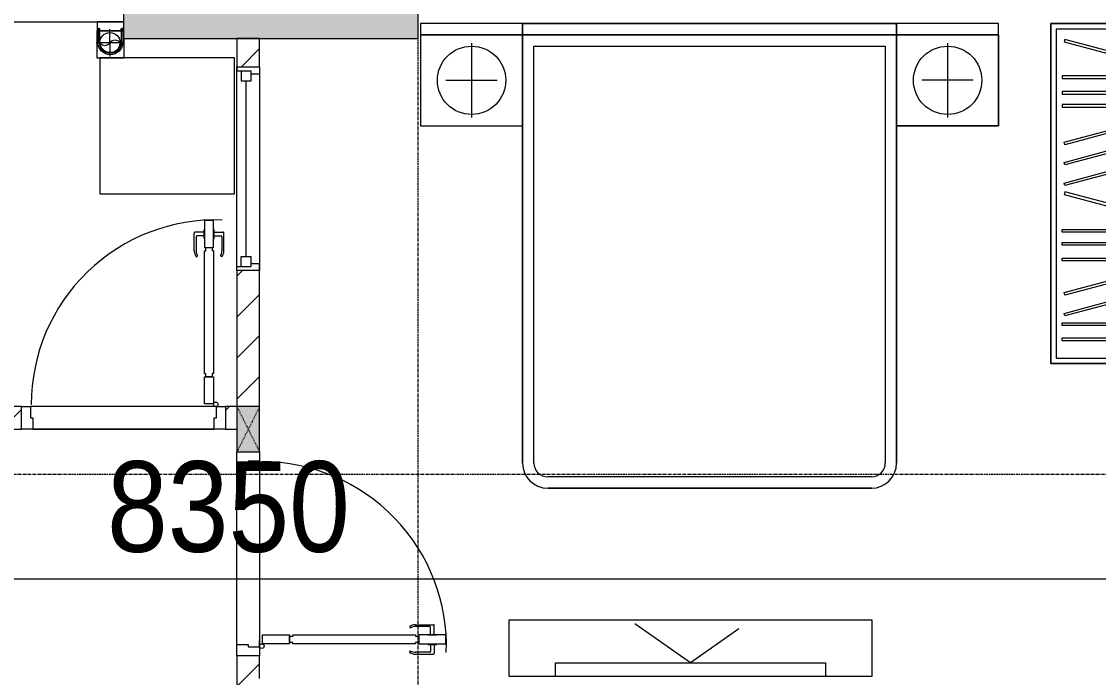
# Model space of a CAD drawing. Header units: millimetres. Extents: x 1591 to 240306, y -15958 to 82755.
# Drawn here: x 48104 to 52854, y 50542 to 53436 of the extents above; entities that cross this region are included whole.
import ezdxf

# ---------------------------------------------------------------- set-up
doc = ezdxf.new("R2010")
doc.units = ezdxf.units.MM
for name, pattern in [('Dash', [6, 3, -3]), ('Grid Line', [22.225, 12.7, -3.175, 3.175, -3.175]), ('IMPORT-CENTER _2_', [40.64, 25.4, -5.08, 5.08, -5.08])]:
    doc.linetypes.add(name, pattern=pattern)
for name, color, linetype, lineweight in [('0-1', 7, 'Continuous', 5), ('A-ANNO-DIMS', 211, 'Continuous', 9), ('A-ANNO-DIMS-160', 211, 'Continuous', 9), ('A-DETL-GENF-1', 9, 'Continuous', 9), ('A-DOOR-1', 254, 'Continuous', 9), ('A-DOOR-2', 9, 'Continuous', 9), ('A-FLOR-1', 250, 'Continuous', 9), ('A-FLOR-2', 9, 'Continuous', 9), ('A-GLAZ-1', 254, 'Continuous', 9), ('A-GLAZ-2', 9, 'Continuous', 9), ('A-WALL-1', 253, 'Continuous', 18), ('A-WALL-2', 9, 'Continuous', 9), ('A-WALL-PATT-1', 10, 'Continuous', 9), ('G-IMPT-1', 254, 'Continuous', 9), ('G-IMPT-2', 8, 'IMPORT-CENTER _2_', 9), ('G-IMPT-3', 8, 'Continuous', 9), ('I-FURN-1', 254, 'Continuous', 9), ('M-EQPM', 50, 'Continuous', 9), ('S-COLS', 52, 'Continuous', 9), ('S-COLS-1', 52, 'Continuous', 5), ('S-COLS-2', 7, 'Continuous', 18), ('S-COLS-3', 254, 'Continuous', 9), ('S-COLS-4', 253, 'Continuous', 18), ('S-COLS-HDLN-1', 9, 'Dash', 9), ('S-GRID-1', 1, 'Grid Line', 9)]:
    doc.layers.add(name, color=color, linetype=linetype, lineweight=lineweight)
doc.styles.add('UTM Avo', font='UTM Avo.ttf', dxfattribs={"width": 0.9, "height": 400})
doc.dimstyles.new('1_Dim_chi_tiet_2_5_1', dxfattribs={"dimscale": 304.8, "dimtxt": 399.720379, "dimasz": 0.629921, "dimexe": 0.524934, "dimexo": 0.0625, "dimgap": 0.052493, "dimtad": 1, "dimdec": 0, "dimrnd": 5, "dimzin": 0, "dimdsep": 46, "dimtxsty": 'UTM Avo', "dimblk1": 'OBLIQUE', "dimblk2": 'OBLIQUE', "dimsah": 1, "dimcen": 0.09, "dimdle": 0.524934, "dimazin": 0, "dimtfac": 1, "dimtdec": 4, "dimtix": 1, "dimtmove": 0, "dimatfit": 3, "dimfxl": 1.049869, "dimfxlon": 1, "dimtvp": 1, "dimtolj": 1, "dimtzin": 0, "dimarcsym": 2})
pattern_1 = [(45, (0, 0), (-90.50967, 90.50967), [])]

# ---------------------------------------------------------------- blocks, each defined once
blk = doc.blocks.new('NCV_TKTC_KET CAU_rvt-1-TKCS_MB TẦNG 3-4')
at = {"layer": 'S-COLS-1'}
blk.add_hatch(color=256, dxfattribs=at).paths.add_polyline_path([(38852.6, 53361.9), (38852.6, 53711.9), (37552.6, 53711.9), (37552.6, 53361.9), (38382.5, 53361.9)])
at = {"layer": 'A-FLOR-1'}
blk.add_line((36352.6, 53435.3), (37552.6, 53435.3), dxfattribs=at)
at = {"layer": 'S-COLS-2'}
for p, q in [((37552.6, 53711.9), (37552.6, 53361.9)), ((38852.6, 53361.9), (38852.6, 53711.9)), ((37552.6, 53361.9), (38852.6, 53361.9))]:
    blk.add_line(p, q, dxfattribs=at)
blk = doc.blocks.new('DOOR_CW_01 CANH MO-PANEL KINH - DIW_01-900x2200-CỬA GỖ VÂN LAMINATE-V156-TKCS_MB TẦNG 3-4')
at = {"layer": 'A-DETL-GENF-1'}
for p, q in [((-397, -182), (-397, -62)), ((-397, -62), (-357, -62)), ((-357, -62), (-357, -182)), ((-357, -182), (-397, -182)), ((-391, -196), (-391, -182)), ((-391, -182), (-363, -182)), ((-363, -182), (-363, -196)), ((-397, -196), (-391, -196)), ((-397, -738), (-397, -196)), ((-357, -196), (-363, -196)), ((-357, -196), (-357, -738)), ((-433.9, -711.2), (-427.3, -715.8)), ((-320.1, -711.2), (-326.7, -715.8)), ((-442, -737), (-442, -816.5)), ((-434, -799.5), (-434, -737)), ((-397, -738), (-391, -738)), ((-357, -752), (-397, -752)), ((-397, -752), (-397, -872)), ((-391, -752), (-391, -738)), ((-363, -752), (-391, -752)), ((-357, -738), (-363, -738)), ((-363, -738), (-363, -752)), ((-357, -872), (-357, -752)), ((-320, -799.5), (-320, -737)), ((-312, -737), (-312, -816.5)), ((-399, -803.5), (-430, -803.5)), ((-399, -792.2), (-399, -831.8)), ((-397, -792.2), (-399, -792.2)), ((-397, -792.2), (-397, -831.8)), ((-357, -792.2), (-357, -831.8)), ((-357, -792.2), (-355, -792.2)), ((-355, -792.2), (-355, -831.8)), ((-355, -803.5), (-324, -803.5)), ((-399, -820.5), (-438, -820.5)), ((-399, -831.8), (-397, -831.8)), ((-355, -831.8), (-357, -831.8)), ((-355, -820.5), (-316, -820.5)), ((-397, -872), (-357, -872))]:
    blk.add_line(p, q, dxfattribs=at)
blk.add_circle((-407, -60), 10, dxfattribs=at)
for centre, radius, start, end in [((-407, -60), 814, 268, 0), ((-397, -737), 45, 145, 180), ((-357, -737), 45, 360, 35), ((-397, -737), 37, 145, 180), ((-357, -737), 37, 0, 35), ((-430, -799.5), 4, 180, 270), ((-324, -799.5), 4, 270, 0), ((-438, -816.5), 4, 180, 270), ((-316, -816.5), 4, 270, 0)]:
    blk.add_arc(centre, radius, start, end, dxfattribs=at)
at = {"layer": 'A-DOOR-2'}
for p, q in [((-450, -50), (-450, 50)), ((-450, 50), (-400, 50)), ((-400, 50), (-400, 0)), ((400, 0), (400, 50)), ((400, 50), (450, 50)), ((-410, 0), (-410, -50)), ((-400, 0), (-410, 0)), ((410, 0), (400, 0)), ((410, -50), (410, 0)), ((-410, -50), (-450, -50)), ((-407, -50), (-382, -50)), ((450, -50), (410, -50))]:
    blk.add_line(p, q, dxfattribs=at)
blk = doc.blocks.new('M_Fixed - 900 x 1400-901190-TKCS_MB TẦNG 3-4')
at = {"layer": 'A-GLAZ-2'}
for p, q in [((-450, 63), (-431, 63)), ((-431, 63), (-431, 0)), ((431, 63), (431, 0)), ((448.9, 63), (431, 63)), ((-431, 44), (-387, 44)), ((-387, 44), (-387, 0)), ((-387, 22), (387, 22)), ((387, 44), (387, 0)), ((431, 44), (387, 44)), ((-450, -37), (-418, -37)), ((-431, 0), (-387, 0)), ((-418, 0), (-418, -37)), ((387, 0), (431, 0)), ((418, 0), (418, -37)), ((450, -37), (418, -37))]:
    blk.add_line(p, q, dxfattribs=at)
blk = doc.blocks.new('MAY GIAT - MAY GIAT_dwg-348053-TKCS_MB TẦNG 3-4')
at = {"layer": 'G-IMPT-1', "flags": 128}
blk.add_lwpolyline([(5, 596.6), (5, 2.3), (605, 2.3), (605, 596.6)], close=True, dxfattribs=at)
blk = doc.blocks.new('MAY GIAT - MAY GIAT-348233-TKCS_MB TẦNG 3-4')
at = {"layer": 'I-FURN-1'}
for p, q in [((5, 596.6), (5, 2.3)), ((605, 596.6), (5, 596.6)), ((605, 2.3), (605, 596.6)), ((5, 2.3), (605, 2.3))]:
    blk.add_line(p, q, dxfattribs=at)
blk.add_blockref('MAY GIAT - MAY GIAT_dwg-348053-TKCS_MB TẦNG 3-4', (0, 0))
blk = doc.blocks.new('G1_SOF - BO TRU - 100x200-745959-TKCS_MB TẦNG 3-4')
at = {"layer": 'S-COLS'}
blk.add_hatch(color=256, dxfattribs=at).paths.add_polyline_path([(-50, 100), (-50, -100), (50, -100), (50, 100)])
at = {"layer": 'S-COLS-4'}
for p, q in [((50, 100), (-50, 100)), ((-50, 100), (-50, -100)), ((50, -100), (50, 100)), ((-50, -100), (50, -100))]:
    blk.add_line(p, q, dxfattribs=at)
at = {"layer": 'S-COLS-HDLN-1'}
for p, q in [((50, 100), (-50, -100)), ((-50, 100), (50, -100))]:
    blk.add_line(p, q, dxfattribs=at)
blk = doc.blocks.new('DOOR_CW_01 CANH MO-PANEL KINH - DIG_01-900x2200-CỬA NHÔM KÍNH-901215-TKCS_MB TẦNG 3-4')
at = {"layer": 'A-DETL-GENF-1'}
for p, q in [((-397, -182), (-397, -62)), ((-397, -62), (-357, -62)), ((-357, -62), (-357, -182)), ((-357, -182), (-397, -182)), ((-391, -196), (-391, -182)), ((-391, -182), (-363, -182)), ((-363, -182), (-363, -196)), ((-397, -196), (-391, -196)), ((-397, -738), (-397, -196)), ((-357, -196), (-363, -196)), ((-357, -196), (-357, -738)), ((-433.9, -711.2), (-427.3, -715.8)), ((-320.1, -711.2), (-326.7, -715.8)), ((-442, -737), (-442, -816.5)), ((-434, -799.5), (-434, -737)), ((-397, -738), (-391, -738)), ((-357, -752), (-397, -752)), ((-397, -752), (-397, -872)), ((-391, -752), (-391, -738)), ((-363, -752), (-391, -752)), ((-357, -738), (-363, -738)), ((-363, -738), (-363, -752)), ((-357, -872), (-357, -752)), ((-320, -799.5), (-320, -737)), ((-312, -737), (-312, -816.5)), ((-399, -803.5), (-430, -803.5)), ((-399, -792.2), (-399, -831.8)), ((-397, -792.2), (-399, -792.2)), ((-397, -792.2), (-397, -831.8)), ((-357, -792.2), (-357, -831.8)), ((-357, -792.2), (-355, -792.2)), ((-355, -792.2), (-355, -831.8)), ((-355, -803.5), (-324, -803.5)), ((-399, -820.5), (-438, -820.5)), ((-399, -831.8), (-397, -831.8)), ((-355, -831.8), (-357, -831.8)), ((-355, -820.5), (-316, -820.5)), ((-397, -872), (-357, -872))]:
    blk.add_line(p, q, dxfattribs=at)
blk.add_circle((-407, -60), 10, dxfattribs=at)
for centre, radius, start, end in [((-407, -60), 814, 268, 0), ((-397, -737), 45, 145, 180), ((-357, -737), 45, 360, 35), ((-397, -737), 37, 145, 180), ((-357, -737), 37, 0, 35), ((-430, -799.5), 4, 180, 270), ((-324, -799.5), 4, 270, 0), ((-438, -816.5), 4, 180, 270), ((-316, -816.5), 4, 270, 0)]:
    blk.add_arc(centre, radius, start, end, dxfattribs=at)
at = {"layer": 'A-DOOR-2'}
for p, q in [((-450, -50), (-450, 50)), ((-450, 50), (-400, 50)), ((-400, 50), (-400, 0)), ((400, 0), (400, 50)), ((400, 50), (450, 50)), ((450, 50), (450, -50)), ((-410, 0), (-410, -50)), ((-400, 0), (-410, 0)), ((410, 0), (400, 0)), ((410, -50), (410, 0)), ((-410, -50), (-450, -50)), ((-407, -50), (-382, -50)), ((450, -50), (410, -50))]:
    blk.add_line(p, q, dxfattribs=at)
blk = doc.blocks.new('GIUONG NGU-2TAB-1600x2000 - GIUONG NGU-2TAB-1600x2000-885815-TKCS_MB TẦNG 3-4')
at = {"layer": 'I-FURN-1'}
for p, q in [((458.5, 0), (8.5, 0)), ((8.5, 0), (8.5, -50)), ((458.5, -50), (458.5, 0)), ((2108.2, 0), (458.5, 0)), ((458.5, 0), (458.5, -50)), ((458.5, 0), (2108.2, 0)), ((2108.2, -50), (2108.2, 0)), ((2558.2, 0), (2108.2, 0)), ((2108.2, 0), (2108.2, -50)), ((2558.2, -50), (2558.2, 0)), ((458.5, -50), (8.5, -50)), ((8.5, -50), (8.5, -450.3)), ((8.5, -50), (458.5, -50)), ((458.5, -50), (8.5, -50)), ((8.5, -50), (8.5, -450.3)), ((233.5, -86.8), (233.5, -413.5)), ((458.5, -450.3), (458.5, -50)), ((2108.2, -50), (458.5, -50)), ((458.5, -50), (458.5, -1938.9)), ((458.5, -50), (2108.2, -50)), ((458.5, -1938.9), (458.5, -50)), ((458.5, -450.3), (458.5, -50)), ((458.5, -50), (2108.2, -50)), ((2558.2, -50), (2108.2, -50)), ((2108.2, -50), (2108.2, -450.3)), ((2108.2, -1938.9), (2108.2, -50)), ((2108.2, -50), (2558.2, -50)), ((2108.2, -50), (2558.2, -50)), ((2108.2, -450.3), (2108.2, -50)), ((2108.2, -50), (2108.2, -1938.9)), ((2333.2, -86.8), (2333.2, -413.5)), ((2558.2, -450.3), (2558.2, -50)), ((2558.2, -50), (2558.2, -450.3)), ((508.5, -100), (2058.2, -100)), ((508.5, -1938.9), (508.5, -100)), ((2058.2, -100), (2058.2, -1938.9)), ((120.2, -250.2), (346.8, -250.2)), ((2446.5, -250.2), (2219.8, -250.2)), ((8.5, -450.3), (458.5, -450.3)), ((8.5, -450.3), (458.5, -450.3)), ((2108.2, -450.3), (2558.2, -450.3)), ((2558.2, -450.3), (2108.2, -450.3)), ((1997.1, -2000), (569.6, -2000)), ((569.6, -2050), (1997.1, -2050)), ((1997.1, -2050), (569.6, -2050))]:
    blk.add_line(p, q, dxfattribs=at)
for centre in [(233.5, -250.2), (2333.2, -250.2)]:
    blk.add_circle(centre, 150.7, dxfattribs=at)
for centre, radius, start, end in [((569.6, -1938.9), 111.1, 180, 270), ((569.6, -1938.9), 111.1, 180, 270), ((569.6, -1938.9), 61.1, 180, 270), ((1997.1, -1938.9), 111.1, 270, 360), ((1997.1, -1938.9), 61.1, 270, 0), ((1997.1, -1938.9), 111.1, 270, 0)]:
    blk.add_arc(centre, radius, start, end, dxfattribs=at)
blk = doc.blocks.new('TU QUAN AO-SUITE ROOM_3 - TU QUAN AO-SUITE ROOM_3-901193-TKCS_MB TẦNG 3-4')
at = {"layer": 'I-FURN-1'}
for p, q in [((-550, 1500), (0, 1500)), ((-550, 0), (-550, 1500)), ((0, 1500), (-550, 1500)), ((-550, 1500), (-550, 0)), ((-24, 1476), (-526, 1476)), ((-526, 1476), (-526, 600)), ((-526, 1476), (-526, 24)), ((-287, 576), (-287, 1476)), ((-263, 576), (-263, 1476)), ((-24, 24), (-24, 1476)), ((0, 1500), (0, 0)), ((0, 0), (0, 1500)), ((-480.1, 1386.9), (-480.1, 1398.9)), ((-480.1, 1398.9), (-50.1, 1398.9)), ((-480.1, 1386.9), (-480.1, 1398.9)), ((-50.1, 1386.9), (-480.1, 1386.9)), ((-50.1, 1398.9), (-50.1, 1386.9)), ((-480.1, 1320.5), (-480.1, 1332.5)), ((-480.1, 1332.5), (-50.1, 1332.5)), ((-480.1, 1320.5), (-480.1, 1332.5)), ((-50.1, 1332.5), (-50.1, 1320.5)), ((-50.1, 1320.5), (-480.1, 1320.5)), ((-478.3, 1178.1), (-61.3, 1289.9)), ((-61.3, 1289.9), (-58.2, 1278.3)), ((-58.2, 1278.3), (-475.2, 1166.5)), ((-478.3, 1086.9), (-61.3, 1198.6)), ((-61.3, 1198.6), (-58.2, 1187.1)), ((-475.2, 1166.5), (-478.3, 1178.1)), ((-58.2, 1187.1), (-475.2, 1075.3)), ((-480.1, 1035.3), (-480.1, 1047.3)), ((-480.1, 1047.3), (-50.1, 1047.3)), ((-480.1, 1035.3), (-480.1, 1047.3)), ((-475.2, 1075.3), (-478.3, 1086.9)), ((-50.1, 1047.3), (-50.1, 1035.3)), ((-50.1, 1035.3), (-480.1, 1035.3)), ((-480.1, 965.8), (-480.1, 977.8)), ((-480.1, 977.8), (-50.1, 977.8)), ((-480.1, 965.8), (-480.1, 977.8)), ((-50.1, 965.8), (-480.1, 965.8)), ((-50.1, 977.8), (-50.1, 965.8)), ((-480.1, 908.6), (-480.1, 920.6)), ((-480.1, 920.6), (-50.1, 920.6)), ((-480.1, 908.6), (-480.1, 920.6)), ((-50.1, 908.6), (-480.1, 908.6)), ((-50.1, 920.6), (-50.1, 908.6)), ((-475.2, 865.5), (-478.3, 853.9)), ((-58.2, 753.7), (-475.2, 865.5)), ((-478.3, 853.9), (-61.3, 742.1)), ((-478.3, 603.1), (-61.3, 714.9)), ((-61.3, 742.1), (-58.2, 753.7)), ((-61.3, 714.9), (-58.2, 703.3)), ((-58.2, 703.3), (-475.2, 591.5)), ((-478.3, 511.9), (-61.3, 623.6)), ((-61.3, 623.6), (-58.2, 612.1)), ((-550, 24), (-550, 576)), ((-526, 24), (-526, 600)), ((-475.2, 591.5), (-478.3, 603.1)), ((-58.2, 612.1), (-475.2, 500.3)), ((-287, 24), (-287, 576)), ((-263, 24), (-263, 576)), ((-478.3, 423.1), (-61.3, 534.9)), ((-58.2, 523.3), (-475.2, 411.5)), ((-61.3, 534.9), (-58.2, 523.3)), ((-475.2, 500.3), (-478.3, 511.9)), ((-475.2, 411.5), (-478.3, 423.1)), ((-480.1, 368.4), (-480.1, 356.4)), ((-50.1, 368.4), (-480.1, 368.4)), ((-480.1, 356.4), (-50.1, 356.4)), ((-50.1, 356.4), (-50.1, 368.4)), ((-480.1, 311.2), (-480.1, 299.2)), ((-50.1, 311.2), (-480.1, 311.2)), ((-480.1, 299.2), (-50.1, 299.2)), ((-50.1, 299.2), (-50.1, 311.2)), ((-480.1, 241.7), (-480.1, 229.7)), ((-50.1, 241.7), (-480.1, 241.7)), ((-50.1, 229.7), (-50.1, 241.7)), ((-480.1, 229.7), (-50.1, 229.7)), ((-475.2, 192.7), (-478.3, 181.1)), ((-58.2, 80.9), (-475.2, 192.7)), ((-478.3, 181.1), (-61.3, 69.4)), ((-61.3, 69.4), (-58.2, 80.9)), ((-526, 24), (-24, 24)), ((0, 0), (-550, 0)), ((-550, 0), (0, 0))]:
    blk.add_line(p, q, dxfattribs=at)
blk = doc.blocks.new('RES_BAN AN - RES_BAN AN-901221-TKCS_MB TẦNG 3-4')
at = {"layer": 'I-FURN-1'}
for p, q in [((0, 250), (1600, 250)), ((0, 0), (0, 250)), ((1600, 250), (1600, 0)), ((1600, 0), (0, 0))]:
    blk.add_line(p, q, dxfattribs=at)
blk = doc.blocks.new('KE TIVI-2 - KE TIVI-2-901222-TKCS_MB TẦNG 3-4')
at = {"layer": 'I-FURN-1'}
for p, q in [((0, 60), (-245.7, 232.1)), ((213, 209.1), (0, 60)), ((-595.6, 60), (595.6, 60)), ((-595.6, 0), (-595.6, 60)), ((595.6, 60), (595.6, 0)), ((595.6, 0), (-595.6, 0))]:
    blk.add_line(p, q, dxfattribs=at)
blk = doc.blocks.new('NCV_TKTC_TANG 3 - 4_rvt-2-TKCS_MB TẦNG 3-4')
at = {"layer": 'A-WALL-PATT-1'}
h = blk.add_hatch(dxfattribs=at)
h.set_pattern_fill('FP_1', color=256, style=0, pattern_type=2)
h.set_pattern_definition(pattern_1)
h.paths.add_polyline_path([(38142.6, 48636.9), (38152.6, 48636.9), (38152.6, 49537.3), (38052.6, 49537.3), (38052.6, 48636.9)])
h.paths.add_polyline_path([(38052.6, 50337.3), (38152.6, 50337.3), (38152.6, 50636.9), (38052.6, 50636.9)])
h.paths.add_polyline_path([(38052.6, 51736.9), (38152.6, 51736.9), (38152.6, 52336.9), (38052.6, 52336.9)])
h.paths.add_polyline_path([(38152.6, 53236.9), (38152.6, 53361.9), (38052.6, 53361.9), (38052.6, 53236.9)])
h = blk.add_hatch(dxfattribs=at)
h.set_pattern_fill('FP_1', color=256, style=0, pattern_type=2)
h.set_pattern_definition(pattern_1)
h.paths.add_polyline_path([(38052.6, 51636.9), (38052.6, 51736.9), (38002.6, 51736.9), (38002.6, 51636.9)])
h.paths.add_polyline_path([(37052.6, 51636.9), (37102.6, 51636.9), (37102.6, 51736.9), (37052.6, 51736.2)])
at = {"layer": 'A-FLOR-2'}
for p, q in [((37962.6, 51736.9), (37142.6, 51736.9)), ((37952.6, 51636.9), (37152.6, 51636.9)), ((37152.6, 51636.9), (37952.6, 51636.9)), ((38152.6, 51496.9), (38152.6, 50676.9)), ((38052.6, 50686.9), (38052.6, 51486.9))]:
    blk.add_line(p, q, dxfattribs=at)
at = {"layer": 'A-WALL-1'}
for p, q in [((38152.6, 53361.9), (38052.6, 53361.9)), ((38052.6, 53361.9), (38052.6, 53236.9)), ((38152.6, 53236.9), (38152.6, 53361.9)), ((38052.6, 53236.9), (38152.6, 53236.9)), ((38152.6, 52336.9), (38052.6, 52336.9)), ((38052.6, 52336.9), (38052.6, 51736.9)), ((38152.6, 51736.9), (38152.6, 52336.9)), ((37102.6, 51736.9), (37052.6, 51736.9)), ((37102.6, 51636.9), (37102.6, 51736.9)), ((38052.6, 51736.9), (38002.6, 51736.9)), ((38002.6, 51736.9), (38002.6, 51636.9)), ((37052.6, 51636.9), (37102.6, 51636.9)), ((38002.6, 51636.9), (38052.6, 51636.9)), ((38152.6, 50636.9), (38052.6, 50636.9)), ((38052.6, 50636.9), (38052.6, 50337.3)), ((38152.6, 50536.9), (38152.6, 50636.9))]:
    blk.add_line(p, q, dxfattribs=at)
at = {"layer": 'A-WALL-2'}
for p, q in [((38052.6, 52336.9), (38052.6, 53236.9)), ((38152.6, 53236.9), (38152.6, 52336.9)), ((38152.6, 51496.9), (38152.6, 50676.9)), ((38052.6, 50686.9), (38052.6, 51486.9))]:
    blk.add_line(p, q, dxfattribs=at)
at = {"layer": 'A-DOOR-1'}
for name, p, rotation in [('DOOR_CW_01 CANH MO-PANEL KINH - DIG_01-900x2200-CỬA NHÔM KÍNH-901215-TKCS_MB TẦNG 3-4', (37552.6, 51686.9), 180), ('DOOR_CW_01 CANH MO-PANEL KINH - DIW_01-900x2200-CỬA GỖ VÂN LAMINATE-V156-TKCS_MB TẦNG 3-4', (38102.6, 51086.9), 89.99999999999918)]:
    blk.add_blockref(name, p, dxfattribs=dict(at, rotation=rotation))
at = {"layer": 'A-GLAZ-1', "rotation": 89.99999999999918}
blk.add_blockref('M_Fixed - 900 x 1400-901190-TKCS_MB TẦNG 3-4', (38115.6, 52786.9), dxfattribs=at)
at = {"layer": 'I-FURN-1'}
for name, p in [('GIUONG NGU-2TAB-1600x2000 - GIUONG NGU-2TAB-1600x2000-885815-TKCS_MB TẦNG 3-4', (38854.1, 53426.9)), ('RES_BAN AN - RES_BAN AN-901221-TKCS_MB TẦNG 3-4', (39252.6, 50546.9)), ('KE TIVI-2 - KE TIVI-2-901222-TKCS_MB TẦNG 3-4', (40052.6, 50546.9))]:
    blk.add_blockref(name, p, dxfattribs=at)
for name, p, rotation in [('TU QUAN AO-SUITE ROOM_3 - TU QUAN AO-SUITE ROOM_3-901193-TKCS_MB TẦNG 3-4', (41642.6, 53426.9), 180), ('MAY GIAT - MAY GIAT-348233-TKCS_MB TẦNG 3-4', (38044.8, 52671.5), 89.99999999999915)]:
    blk.add_blockref(name, p, dxfattribs=dict(at, rotation=rotation))
at = {"layer": 'S-COLS-3'}
blk.add_blockref('G1_SOF - BO TRU - 100x200-745959-TKCS_MB TẦNG 3-4', (38102.6, 51636.9), dxfattribs=at)
blk = doc.blocks.new('TKTC_XREF_251221_MB TANG 2-7 - TKTC_XREF_260130_MB TANG 2-5_dwg_$cc-4746798-TKCS_MB TẦNG 3-4')
at = {"layer": 'G-IMPT-2'}
for p, q in [((0, -0.673), (0, 0.673)), ((-0.673, 0), (0.673, 0))]:
    blk.add_line(p, q, dxfattribs=at)
at = {"layer": 'M-EQPM'}
blk.add_circle((0, 0), 0.5, dxfattribs=at)
for centre, radius, start, end in [((0, 0), 0.5, 90, 270), ((0.188, 0.25), 0.313, 126.8699, 233.1301), ((-0.188, -0.25), 0.313, 306.8699, 53.1301)]:
    blk.add_arc(centre, radius, start, end, dxfattribs=at)
blk = doc.blocks.new('TKTC_XREF_251221_MB TANG 2-7 - TKTC_XREF_260130_MB TANG 2-5_dwg_CUM U_DN100-4746799-TKCS_MB TẦNG 3-4')
at = {"layer": 'G-IMPT-3'}
blk.add_hatch(color=256, dxfattribs=at).paths.add_polyline_path([(0, 61), (15.8, 58.9), (30.5, 52.8), (43.1, 43.1), (52.8, 30.5), (58.9, 15.8), (61, 0), (58.9, -15.8), (52.8, -30.5), (43.1, -43.1), (30.5, -52.8), (15.8, -58.9), (0, -61), (0, -57), (14.8, -55.1), (28.5, -49.4), (40.3, -40.3), (49.4, -28.5), (55.1, -14.8), (57, 0), (55.1, 14.8), (49.4, 28.5), (40.3, 40.3), (28.5, 49.4), (14.8, 55.1), (0, 57)])
for p, q in [((-79.1, 66.6), (-79.1, 63.4)), ((-76.6, 66.6), (-76.6, 63.4)), ((-74.6, 66.6), (-74.6, 63.4)), ((-72.7, 69.3), (-72.7, 60.7)), ((-66.9, 67.9), (-71.7, 67.9)), ((-66.9, 62.1), (-71.7, 62.1)), ((-65, 69), (0, 69)), ((-79.1, -63.4), (-79.1, -66.6)), ((-76.6, -63.4), (-76.6, -66.6)), ((-74.6, -63.4), (-74.6, -66.6)), ((-72.7, -60.7), (-72.7, -69.3)), ((-66.9, -62.1), (-71.7, -62.1)), ((-66.9, -67.9), (-71.7, -67.9)), ((-65, -69), (0, -69))]:
    blk.add_line(p, q, dxfattribs=at)
at = {"layer": 'G-IMPT-3', "flags": 128}
for points in [[(-72.7, 67.6), (-78.1, 67.6), (-78.1, 62.4), (-72.7, 62.4)], [(-71.7, 59.2), (-66.9, 59.2), (-66.9, 70.8), (-71.7, 70.8)], [(-66.9, 70.8), (-66.9, 72.7), (-65, 72.7), (-65, 57.3), (-66.9, 57.3), (-66.9, 59.2)], [(-65, 61), (0, 61), (0, 57)], [(-71.7, -70.8), (-66.9, -70.8), (-66.9, -59.2), (-71.7, -59.2)], [(-66.9, -59.2), (-66.9, -57.3), (-65, -57.3), (-65, -72.7), (-66.9, -72.7), (-66.9, -70.8)], [(-65, -61), (0, -61), (0, -57)], [(-72.7, -62.4), (-78.1, -62.4), (-78.1, -67.6), (-72.7, -67.6)]]:
    blk.add_lwpolyline(points, dxfattribs=at)
at = {"layer": 'G-IMPT-3'}
for centre, radius, start, end in [((-78.1, 66.6), 0.96, 90, 180), ((-78.1, 63.4), 0.96, 180, 270), ((-71.1, 69.3), 1.56, 112.61986, 247.38014), ((-67.9, 65), 4.8, 143.1301, 216.8699), ((-71.1, 60.7), 1.56, 112.61986, 247.38014), ((0, 0), 69, 270, 90), ((0, 0), 61, 270, 90), ((0, 0), 57, 270, 90), ((-71.1, -60.7), 1.56, 112.61986, 247.38014), ((-78.1, -63.4), 0.96, 90, 180), ((-78.1, -66.6), 0.96, 180, 270), ((-67.9, -65), 4.8, 143.1301, 216.8699), ((-71.1, -69.3), 1.56, 112.61986, 247.38014)]:
    blk.add_arc(centre, radius, start, end, dxfattribs=at)
blk = doc.blocks.new('TKTC_XREF_251221_MB TANG 2-7 - TKTC_XREF_251221_MB TANG 2-7-2039446-TKCS_MB TẦNG 3-4')
at = {"layer": 'M-EQPM'}
for p, q in [((3784.2, 36198.4), (3784.2, 36158.4)), ((3900, 36198.4), (3784.2, 36198.4)), ((3782.4, 36158.4), (3782.4, 36038.4)), ((3900, 36158.4), (3782.4, 36158.4)), ((3784.2, 36158.4), (3900, 36158.4)), ((3902, 36038.4), (3902, 36125)), ((3782.4, 36038.4), (3902, 36038.4))]:
    blk.add_line(p, q, dxfattribs=at)
at = {"xscale": 90.00000000005122, "yscale": 90.00000000005122, "zscale": 90.00000000005122, "rotation": 90.37402677993775}
blk.add_blockref('TKTC_XREF_251221_MB TANG 2-7 - TKTC_XREF_260130_MB TANG 2-5_dwg_$cc-4746798-TKCS_MB TẦNG 3-4', (3840, 36105.5), dxfattribs=at)
at = {"extrusion": (0, 0, -1), "xscale": 0.7894736842105242, "yscale": 0.7894736842105242, "zscale": -0.7894736842105242, "rotation": 269.9999999984438}
blk.add_blockref('TKTC_XREF_251221_MB TANG 2-7 - TKTC_XREF_260130_MB TANG 2-5_dwg_CUM U_DN100-4746799-TKCS_MB TẦNG 3-4', (-3841.8, 36107.1), dxfattribs=at)
blk = doc.blocks.new('DIMBLOCK406-TKCS_MB TẦNG 3-4')
at = {"layer": 'A-ANNO-DIMS-160'}
for p, q in [((44853.9, 51296.6), (44853.9, 50816.6)), ((44853.9, 50976.6), (44853.9, 51296.6)), ((53203.9, 51296.6), (53203.9, 50816.6)), ((53203.9, 50976.6), (53203.9, 51296.6)), ((44693.9, 50976.6), (53363.9, 50976.6))]:
    blk.add_line(p, q, dxfattribs=at)
at = {"layer": 'A-ANNO-DIMS-160', "lineweight": 25}
for p, q in [((44853.9, 50976.6), (44949.9, 51072.6)), ((53203.9, 50976.6), (53299.9, 51072.6)), ((44853.9, 50976.6), (44757.9, 50880.6)), ((53203.9, 50976.6), (53107.9, 50880.6))]:
    blk.add_line(p, q, dxfattribs=at)
at = {"layer": 'A-ANNO-DIMS-160', "color": 0, "insert": (48481.1, 51496.3), "char_height": 400, "width": 1314.636, "attachment_point": 1, "line_spacing_factor": 1.110334, "style": 'UTM Avo'}
blk.add_mtext('8350', dxfattribs=at)
blk = doc.blocks.new('_Oblique')
at = {"color": 0, "linetype": 'ByBlock', "lineweight": -2}
blk.add_line((-0.5, -0.5), (0.5, 0.5), dxfattribs=at)

msp = doc.modelspace()

# ---------------------------------------------------------------- linework, layer by layer
at = {"layer": 'S-GRID-1'}
for p, q in [((49853.9, 19175.3), (49853.9, 76690.4)), ((139245.7, 51436.9), (45492.6, 51436.9))]:
    msp.add_line(p, q, dxfattribs=at)

# ---------------------------------------------------------------- block references
at = {"layer": '0-1'}
for name in ['NCV_TKTC_KET CAU_rvt-1-TKCS_MB TẦNG 3-4', 'NCV_TKTC_TANG 3 - 4_rvt-2-TKCS_MB TẦNG 3-4']:
    msp.add_blockref(name, (11001.4, 0), dxfattribs=at)
at = {"layer": 'M-EQPM'}
msp.add_blockref('TKTC_XREF_251221_MB TANG 2-7 - TKTC_XREF_251221_MB TANG 2-7-2039446-TKCS_MB TẦNG 3-4', (44653.9, 17236.9), dxfattribs=at)

# ---------------------------------------------------------------- dimensions: what is measured, and where the dimension line sits
at = {"layer": 'A-ANNO-DIMS'}
dim = msp.add_linear_dim(base=(53203.9, 50976.6), p1=(44853.9, 51296.6), p2=(53203.9, 51296.6), dimstyle='1_Dim_chi_tiet_2_5_1', override={"dimpost": '<>', "dimfxl": 8350}, dxfattribs=at)
dim.commit()
dim.dimension.update_dxf_attribs({"geometry": 'DIMBLOCK406-TKCS_MB TẦNG 3-4', "text_midpoint": (49028.9, 51199.6)})

doc.saveas('drawing.dxf')
